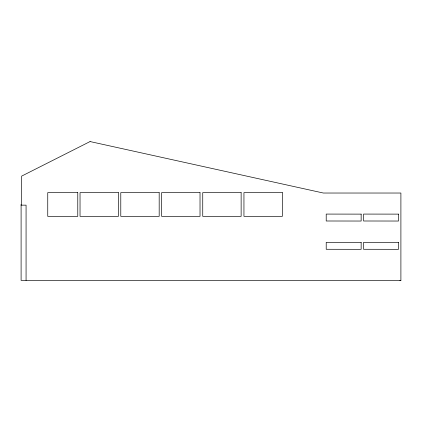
<?xml version="1.0" encoding="UTF-8"?>
<svg xmlns="http://www.w3.org/2000/svg" width="422" height="422" viewBox="0 0 422 422"><rect width="100%" height="100%" fill="white"/><g stroke="black" fill="none" stroke-linecap="round" stroke-linejoin="round"><path stroke-width="0.63" d="M21.1 205.15L26.069 205.15L26.069 280.414M400.9 280.393L399.887 280.414M90.071 141.56L21.654 176.106L21.654 204.322L21.1 204.322L21.1 280.414L400.9 280.414L400.9 193.028L323.357 193.028L90.071 141.56M77.775 192.622L47.749 192.622L47.749 216.354L77.775 216.354L77.775 192.622M118.434 192.622L80.032 192.622L80.032 216.354L118.434 216.354L118.434 192.622M159.184 192.622L120.782 192.622L120.782 216.354L159.184 216.354L159.184 192.622M200.023 192.622L161.621 192.622L161.621 216.354L200.023 216.354L200.023 192.622M241.136 192.622L202.739 192.622L202.739 216.354L241.136 216.354L241.136 192.622M282.35 192.622L243.948 192.622L243.948 216.354L282.35 216.354L282.35 192.622M361.148 214.123L326.211 214.081L326.211 220.996L361.148 221.038L361.148 214.123M398.489 214.123L363.558 214.081L363.558 220.996L398.489 221.038L398.489 214.123M361.148 242.407L326.211 242.365L326.211 249.281L361.148 249.323L361.148 242.407M398.489 242.407L363.558 242.365L363.558 249.281L398.489 249.323L398.489 242.407"/></g></svg>
